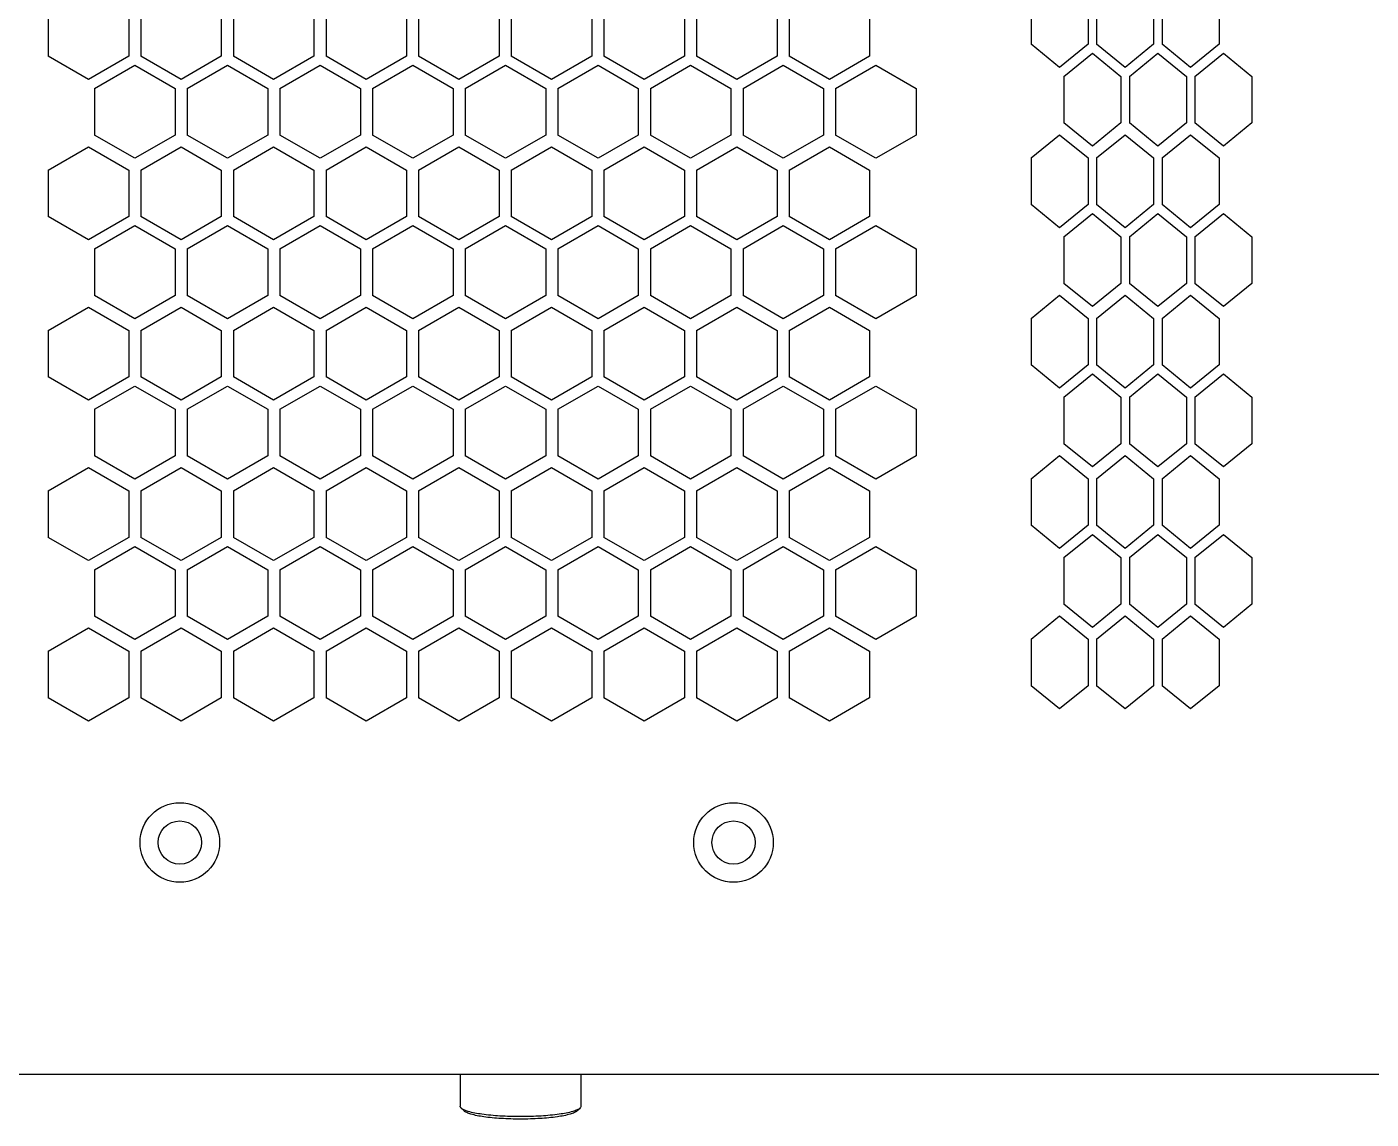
# Model space of a CAD drawing. Extents: x 61367 to 140945, y -1257 to 25588.
# Drawn here: x 70672.1 to 70805.6, y 15669.7 to 15778.1 of the extents above; entities that cross this region are included whole.
import ezdxf

# ---------------------------------------------------------------- set-up
doc = ezdxf.new("R2010")
doc.units = 0
doc.header["$MEASUREMENT"] = 0
doc.layers.get('0').update_dxf_attribs({"linetype": 'CONTINUOUS'})
doc.layers.add('4215-0412-2_0', color=7, linetype='CONTINUOUS')
doc.layers.add('SONGBUTUO-M4-8_0', color=7, linetype='CONTINUOUS')

# ---------------------------------------------------------------- blocks, each defined once
blk = doc.blocks.new('ERGRTHTHRT')
at = {"layer": '4215-0412-2_0', "color": 7, "linetype": 'Continuous'}
for p, q in [((-37747.4, -67912.56), (-37747.4, -67917.18)), ((-37741.74, -67912.56), (-37741.74, -67917.18)), ((-37740.89, -67912.56), (-37740.89, -67917.18)), ((-37735.23, -67912.56), (-37735.23, -67917.18)), ((-37734.39, -67912.56), (-37734.39, -67917.18)), ((-37728.73, -67912.56), (-37728.73, -67917.18)), ((-37845.03, -67913.76), (-37845.03, -67918.38)), ((-37837.03, -67913.76), (-37837.03, -67918.38)), ((-37835.83, -67913.76), (-37835.83, -67918.38)), ((-37827.83, -67913.76), (-37827.83, -67918.38)), ((-37826.63, -67913.76), (-37826.63, -67918.38)), ((-37818.63, -67913.76), (-37818.63, -67918.38)), ((-37817.43, -67913.76), (-37817.43, -67918.38)), ((-37809.43, -67913.76), (-37809.43, -67918.38)), ((-37808.23, -67913.76), (-37808.23, -67918.38)), ((-37800.23, -67913.76), (-37800.23, -67918.38)), ((-37799.03, -67913.76), (-37799.03, -67918.38)), ((-37791.03, -67913.76), (-37791.03, -67918.38)), ((-37789.83, -67913.76), (-37789.83, -67918.38)), ((-37781.83, -67913.76), (-37781.83, -67918.38)), ((-37780.63, -67913.76), (-37780.63, -67918.38)), ((-37772.63, -67913.76), (-37772.63, -67918.38)), ((-37771.43, -67913.76), (-37771.43, -67918.38)), ((-37763.43, -67913.76), (-37763.43, -67918.38)), ((-37744.57, -67919.49), (-37747.4, -67917.18)), ((-37741.74, -67917.18), (-37744.57, -67919.49)), ((-37744.13, -67920.39), (-37741.3, -67918.08)), ((-37741.3, -67918.08), (-37738.47, -67920.39)), ((-37738.06, -67919.49), (-37740.89, -67917.18)), ((-37735.23, -67917.18), (-37738.06, -67919.49)), ((-37737.62, -67920.39), (-37734.8, -67918.08)), ((-37734.8, -67918.08), (-37731.97, -67920.39)), ((-37731.56, -67919.49), (-37734.39, -67917.18)), ((-37728.73, -67917.18), (-37731.56, -67919.49)), ((-37731.12, -67920.39), (-37728.29, -67918.08)), ((-37728.29, -67918.08), (-37725.46, -67920.39)), ((-37841.03, -67920.69), (-37845.03, -67918.38)), ((-37837.03, -67918.38), (-37841.03, -67920.69)), ((-37840.41, -67921.59), (-37836.41, -67919.28)), ((-37836.41, -67919.28), (-37832.41, -67921.59)), ((-37831.83, -67920.69), (-37835.83, -67918.38)), ((-37827.83, -67918.38), (-37831.83, -67920.69)), ((-37831.21, -67921.59), (-37827.21, -67919.28)), ((-37827.21, -67919.28), (-37823.21, -67921.59)), ((-37822.63, -67920.69), (-37826.63, -67918.38)), ((-37818.63, -67918.38), (-37822.63, -67920.69)), ((-37822.01, -67921.59), (-37818.01, -67919.28)), ((-37818.01, -67919.28), (-37814.01, -67921.59)), ((-37813.43, -67920.69), (-37817.43, -67918.38)), ((-37809.43, -67918.38), (-37813.43, -67920.69)), ((-37812.81, -67921.59), (-37808.81, -67919.28)), ((-37808.81, -67919.28), (-37804.81, -67921.59)), ((-37804.23, -67920.69), (-37808.23, -67918.38)), ((-37800.23, -67918.38), (-37804.23, -67920.69)), ((-37803.61, -67921.59), (-37799.61, -67919.28)), ((-37799.61, -67919.28), (-37795.61, -67921.59)), ((-37795.03, -67920.69), (-37799.03, -67918.38)), ((-37791.03, -67918.38), (-37795.03, -67920.69)), ((-37794.41, -67921.59), (-37790.41, -67919.28)), ((-37790.41, -67919.28), (-37786.41, -67921.59)), ((-37785.83, -67920.69), (-37789.83, -67918.38)), ((-37781.83, -67918.38), (-37785.83, -67920.69)), ((-37785.21, -67921.59), (-37781.21, -67919.28)), ((-37781.21, -67919.28), (-37777.21, -67921.59)), ((-37776.63, -67920.69), (-37780.63, -67918.38)), ((-37772.63, -67918.38), (-37776.63, -67920.69)), ((-37776.01, -67921.59), (-37772.01, -67919.28)), ((-37772.01, -67919.28), (-37768.01, -67921.59)), ((-37767.43, -67920.69), (-37771.43, -67918.38)), ((-37763.43, -67918.38), (-37767.43, -67920.69)), ((-37766.81, -67921.59), (-37762.81, -67919.28)), ((-37762.81, -67919.28), (-37758.81, -67921.59)), ((-37744.13, -67920.39), (-37744.13, -67925.01)), ((-37738.47, -67920.39), (-37738.47, -67925.01)), ((-37737.62, -67920.39), (-37737.62, -67925.01)), ((-37731.97, -67920.39), (-37731.97, -67925.01)), ((-37731.12, -67920.39), (-37731.12, -67925.01)), ((-37725.46, -67920.39), (-37725.46, -67925.01)), ((-37840.41, -67921.59), (-37840.41, -67926.21)), ((-37832.41, -67921.59), (-37832.41, -67926.21)), ((-37831.21, -67921.59), (-37831.21, -67926.21)), ((-37823.21, -67921.59), (-37823.21, -67926.21)), ((-37822.01, -67921.59), (-37822.01, -67926.21)), ((-37814.01, -67921.59), (-37814.01, -67926.21)), ((-37812.81, -67921.59), (-37812.81, -67926.21)), ((-37804.81, -67921.59), (-37804.81, -67926.21)), ((-37803.61, -67921.59), (-37803.61, -67926.21)), ((-37795.61, -67921.59), (-37795.61, -67926.21)), ((-37794.41, -67921.59), (-37794.41, -67926.21)), ((-37786.41, -67921.59), (-37786.41, -67926.21)), ((-37785.21, -67921.59), (-37785.21, -67926.21)), ((-37777.21, -67921.59), (-37777.21, -67926.21)), ((-37776.01, -67921.59), (-37776.01, -67926.21)), ((-37768.01, -67921.59), (-37768.01, -67926.21)), ((-37766.81, -67921.59), (-37766.81, -67926.21)), ((-37758.81, -67921.59), (-37758.81, -67926.21)), ((-37741.3, -67927.32), (-37744.13, -67925.01)), ((-37738.47, -67925.01), (-37741.3, -67927.32)), ((-37734.8, -67927.32), (-37737.62, -67925.01)), ((-37731.97, -67925.01), (-37734.8, -67927.32)), ((-37728.29, -67927.32), (-37731.12, -67925.01)), ((-37725.46, -67925.01), (-37728.29, -67927.32)), ((-37845.03, -67929.69), (-37841.03, -67927.38)), ((-37841.03, -67927.38), (-37837.03, -67929.69)), ((-37836.41, -67928.52), (-37840.41, -67926.21)), ((-37832.41, -67926.21), (-37836.41, -67928.52)), ((-37835.83, -67929.69), (-37831.83, -67927.38)), ((-37831.83, -67927.38), (-37827.83, -67929.69)), ((-37827.21, -67928.52), (-37831.21, -67926.21)), ((-37823.21, -67926.21), (-37827.21, -67928.52)), ((-37826.63, -67929.69), (-37822.63, -67927.38)), ((-37822.63, -67927.38), (-37818.63, -67929.69)), ((-37818.01, -67928.52), (-37822.01, -67926.21)), ((-37814.01, -67926.21), (-37818.01, -67928.52)), ((-37817.43, -67929.69), (-37813.43, -67927.38)), ((-37813.43, -67927.38), (-37809.43, -67929.69)), ((-37808.81, -67928.52), (-37812.81, -67926.21)), ((-37804.81, -67926.21), (-37808.81, -67928.52)), ((-37808.23, -67929.69), (-37804.23, -67927.38)), ((-37804.23, -67927.38), (-37800.23, -67929.69)), ((-37799.61, -67928.52), (-37803.61, -67926.21)), ((-37795.61, -67926.21), (-37799.61, -67928.52)), ((-37799.03, -67929.69), (-37795.03, -67927.38)), ((-37795.03, -67927.38), (-37791.03, -67929.69)), ((-37790.41, -67928.52), (-37794.41, -67926.21)), ((-37786.41, -67926.21), (-37790.41, -67928.52)), ((-37789.83, -67929.69), (-37785.83, -67927.38)), ((-37785.83, -67927.38), (-37781.83, -67929.69)), ((-37781.21, -67928.52), (-37785.21, -67926.21)), ((-37777.21, -67926.21), (-37781.21, -67928.52)), ((-37780.63, -67929.69), (-37776.63, -67927.38)), ((-37776.63, -67927.38), (-37772.63, -67929.69)), ((-37772.01, -67928.52), (-37776.01, -67926.21)), ((-37768.01, -67926.21), (-37772.01, -67928.52)), ((-37771.43, -67929.69), (-37767.43, -67927.38)), ((-37767.43, -67927.38), (-37763.43, -67929.69)), ((-37762.81, -67928.52), (-37766.81, -67926.21)), ((-37758.81, -67926.21), (-37762.81, -67928.52)), ((-37747.4, -67928.49), (-37744.57, -67926.18)), ((-37744.57, -67926.18), (-37741.74, -67928.49)), ((-37740.89, -67928.49), (-37738.06, -67926.18)), ((-37738.06, -67926.18), (-37735.23, -67928.49)), ((-37734.39, -67928.49), (-37731.56, -67926.18)), ((-37731.56, -67926.18), (-37728.73, -67928.49)), ((-37747.4, -67928.49), (-37747.4, -67933.11)), ((-37741.74, -67928.49), (-37741.74, -67933.11)), ((-37740.89, -67928.49), (-37740.89, -67933.11)), ((-37735.23, -67928.49), (-37735.23, -67933.11)), ((-37734.39, -67928.49), (-37734.39, -67933.11)), ((-37728.73, -67928.49), (-37728.73, -67933.11)), ((-37845.03, -67929.69), (-37845.03, -67934.31)), ((-37837.03, -67929.69), (-37837.03, -67934.31)), ((-37835.83, -67929.69), (-37835.83, -67934.31)), ((-37827.83, -67929.69), (-37827.83, -67934.31)), ((-37826.63, -67929.69), (-37826.63, -67934.31)), ((-37818.63, -67929.69), (-37818.63, -67934.31)), ((-37817.43, -67929.69), (-37817.43, -67934.31)), ((-37809.43, -67929.69), (-37809.43, -67934.31)), ((-37808.23, -67929.69), (-37808.23, -67934.31)), ((-37800.23, -67929.69), (-37800.23, -67934.31)), ((-37799.03, -67929.69), (-37799.03, -67934.31)), ((-37791.03, -67929.69), (-37791.03, -67934.31)), ((-37789.83, -67929.69), (-37789.83, -67934.31)), ((-37781.83, -67929.69), (-37781.83, -67934.31)), ((-37780.63, -67929.69), (-37780.63, -67934.31)), ((-37772.63, -67929.69), (-37772.63, -67934.31)), ((-37771.43, -67929.69), (-37771.43, -67934.31)), ((-37763.43, -67929.69), (-37763.43, -67934.31)), ((-37744.57, -67935.42), (-37747.4, -67933.11)), ((-37741.74, -67933.11), (-37744.57, -67935.42)), ((-37744.13, -67936.32), (-37741.3, -67934.01)), ((-37741.3, -67934.01), (-37738.47, -67936.32)), ((-37738.06, -67935.42), (-37740.89, -67933.11)), ((-37735.23, -67933.11), (-37738.06, -67935.42)), ((-37737.62, -67936.32), (-37734.8, -67934.01)), ((-37734.8, -67934.01), (-37731.97, -67936.32)), ((-37731.56, -67935.42), (-37734.39, -67933.11)), ((-37728.73, -67933.11), (-37731.56, -67935.42)), ((-37731.12, -67936.32), (-37728.29, -67934.01)), ((-37728.29, -67934.01), (-37725.46, -67936.32)), ((-37841.03, -67936.62), (-37845.03, -67934.31)), ((-37837.03, -67934.31), (-37841.03, -67936.62)), ((-37840.41, -67937.52), (-37836.41, -67935.21)), ((-37836.41, -67935.21), (-37832.41, -67937.52)), ((-37831.83, -67936.62), (-37835.83, -67934.31)), ((-37827.83, -67934.31), (-37831.83, -67936.62)), ((-37831.21, -67937.52), (-37827.21, -67935.21)), ((-37827.21, -67935.21), (-37823.21, -67937.52)), ((-37822.63, -67936.62), (-37826.63, -67934.31)), ((-37818.63, -67934.31), (-37822.63, -67936.62)), ((-37822.01, -67937.52), (-37818.01, -67935.21)), ((-37818.01, -67935.21), (-37814.01, -67937.52)), ((-37813.43, -67936.62), (-37817.43, -67934.31)), ((-37809.43, -67934.31), (-37813.43, -67936.62)), ((-37812.81, -67937.52), (-37808.81, -67935.21)), ((-37808.81, -67935.21), (-37804.81, -67937.52)), ((-37804.23, -67936.62), (-37808.23, -67934.31)), ((-37800.23, -67934.31), (-37804.23, -67936.62)), ((-37803.61, -67937.52), (-37799.61, -67935.21)), ((-37799.61, -67935.21), (-37795.61, -67937.52)), ((-37795.03, -67936.62), (-37799.03, -67934.31)), ((-37791.03, -67934.31), (-37795.03, -67936.62)), ((-37794.41, -67937.52), (-37790.41, -67935.21)), ((-37790.41, -67935.21), (-37786.41, -67937.52)), ((-37785.83, -67936.62), (-37789.83, -67934.31)), ((-37781.83, -67934.31), (-37785.83, -67936.62)), ((-37785.21, -67937.52), (-37781.21, -67935.21)), ((-37781.21, -67935.21), (-37777.21, -67937.52)), ((-37776.63, -67936.62), (-37780.63, -67934.31)), ((-37772.63, -67934.31), (-37776.63, -67936.62)), ((-37776.01, -67937.52), (-37772.01, -67935.21)), ((-37772.01, -67935.21), (-37768.01, -67937.52)), ((-37767.43, -67936.62), (-37771.43, -67934.31)), ((-37763.43, -67934.31), (-37767.43, -67936.62)), ((-37766.81, -67937.52), (-37762.81, -67935.21)), ((-37762.81, -67935.21), (-37758.81, -67937.52)), ((-37744.13, -67936.32), (-37744.13, -67940.94)), ((-37738.47, -67936.32), (-37738.47, -67940.94)), ((-37737.62, -67936.32), (-37737.62, -67940.94)), ((-37731.97, -67936.32), (-37731.97, -67940.94)), ((-37731.12, -67936.32), (-37731.12, -67940.94)), ((-37725.46, -67936.32), (-37725.46, -67940.94)), ((-37840.41, -67937.52), (-37840.41, -67942.14)), ((-37832.41, -67937.52), (-37832.41, -67942.14)), ((-37831.21, -67937.52), (-37831.21, -67942.14)), ((-37823.21, -67937.52), (-37823.21, -67942.14)), ((-37822.01, -67937.52), (-37822.01, -67942.14)), ((-37814.01, -67937.52), (-37814.01, -67942.14)), ((-37812.81, -67937.52), (-37812.81, -67942.14)), ((-37804.81, -67937.52), (-37804.81, -67942.14)), ((-37803.61, -67937.52), (-37803.61, -67942.14)), ((-37795.61, -67937.52), (-37795.61, -67942.14)), ((-37794.41, -67937.52), (-37794.41, -67942.14)), ((-37786.41, -67937.52), (-37786.41, -67942.14)), ((-37785.21, -67937.52), (-37785.21, -67942.14)), ((-37777.21, -67937.52), (-37777.21, -67942.14)), ((-37776.01, -67937.52), (-37776.01, -67942.14)), ((-37768.01, -67937.52), (-37768.01, -67942.14)), ((-37766.81, -67937.52), (-37766.81, -67942.14)), ((-37758.81, -67937.52), (-37758.81, -67942.14)), ((-37836.41, -67944.45), (-37840.41, -67942.14)), ((-37832.41, -67942.14), (-37836.41, -67944.45)), ((-37827.21, -67944.45), (-37831.21, -67942.14)), ((-37823.21, -67942.14), (-37827.21, -67944.45)), ((-37818.01, -67944.45), (-37822.01, -67942.14)), ((-37814.01, -67942.14), (-37818.01, -67944.45)), ((-37808.81, -67944.45), (-37812.81, -67942.14)), ((-37804.81, -67942.14), (-37808.81, -67944.45)), ((-37799.61, -67944.45), (-37803.61, -67942.14)), ((-37795.61, -67942.14), (-37799.61, -67944.45)), ((-37790.41, -67944.45), (-37794.41, -67942.14)), ((-37786.41, -67942.14), (-37790.41, -67944.45)), ((-37781.21, -67944.45), (-37785.21, -67942.14)), ((-37777.21, -67942.14), (-37781.21, -67944.45)), ((-37772.01, -67944.45), (-37776.01, -67942.14)), ((-37768.01, -67942.14), (-37772.01, -67944.45)), ((-37762.81, -67944.45), (-37766.81, -67942.14)), ((-37758.81, -67942.14), (-37762.81, -67944.45)), ((-37747.4, -67944.42), (-37744.57, -67942.11)), ((-37744.57, -67942.11), (-37741.74, -67944.42)), ((-37741.3, -67943.25), (-37744.13, -67940.94)), ((-37738.47, -67940.94), (-37741.3, -67943.25)), ((-37740.89, -67944.42), (-37738.06, -67942.11)), ((-37738.06, -67942.11), (-37735.23, -67944.42)), ((-37734.8, -67943.25), (-37737.62, -67940.94)), ((-37731.97, -67940.94), (-37734.8, -67943.25)), ((-37734.39, -67944.42), (-37731.56, -67942.11)), ((-37731.56, -67942.11), (-37728.73, -67944.42)), ((-37728.29, -67943.25), (-37731.12, -67940.94)), ((-37725.46, -67940.94), (-37728.29, -67943.25)), ((-37845.03, -67945.62), (-37841.03, -67943.31)), ((-37841.03, -67943.31), (-37837.03, -67945.62)), ((-37835.83, -67945.62), (-37831.83, -67943.31)), ((-37831.83, -67943.31), (-37827.83, -67945.62)), ((-37826.63, -67945.62), (-37822.63, -67943.31)), ((-37822.63, -67943.31), (-37818.63, -67945.62)), ((-37817.43, -67945.62), (-37813.43, -67943.31)), ((-37813.43, -67943.31), (-37809.43, -67945.62)), ((-37808.23, -67945.62), (-37804.23, -67943.31)), ((-37804.23, -67943.31), (-37800.23, -67945.62)), ((-37799.03, -67945.62), (-37795.03, -67943.31)), ((-37795.03, -67943.31), (-37791.03, -67945.62)), ((-37789.83, -67945.62), (-37785.83, -67943.31)), ((-37785.83, -67943.31), (-37781.83, -67945.62)), ((-37780.63, -67945.62), (-37776.63, -67943.31)), ((-37776.63, -67943.31), (-37772.63, -67945.62)), ((-37771.43, -67945.62), (-37767.43, -67943.31)), ((-37767.43, -67943.31), (-37763.43, -67945.62)), ((-37747.4, -67944.42), (-37747.4, -67949.04)), ((-37741.74, -67944.42), (-37741.74, -67949.04)), ((-37740.89, -67944.42), (-37740.89, -67949.04)), ((-37735.23, -67944.42), (-37735.23, -67949.04)), ((-37734.39, -67944.42), (-37734.39, -67949.04)), ((-37728.73, -67944.42), (-37728.73, -67949.04)), ((-37845.03, -67945.62), (-37845.03, -67950.24)), ((-37837.03, -67945.62), (-37837.03, -67950.24)), ((-37835.83, -67945.62), (-37835.83, -67950.24)), ((-37827.83, -67945.62), (-37827.83, -67950.24)), ((-37826.63, -67945.62), (-37826.63, -67950.24)), ((-37818.63, -67945.62), (-37818.63, -67950.24)), ((-37817.43, -67945.62), (-37817.43, -67950.24)), ((-37809.43, -67945.62), (-37809.43, -67950.24)), ((-37808.23, -67945.62), (-37808.23, -67950.24)), ((-37800.23, -67945.62), (-37800.23, -67950.24)), ((-37799.03, -67945.62), (-37799.03, -67950.24)), ((-37791.03, -67945.62), (-37791.03, -67950.24)), ((-37789.83, -67945.62), (-37789.83, -67950.24)), ((-37781.83, -67945.62), (-37781.83, -67950.24)), ((-37780.63, -67945.62), (-37780.63, -67950.24)), ((-37772.63, -67945.62), (-37772.63, -67950.24)), ((-37771.43, -67945.62), (-37771.43, -67950.24)), ((-37763.43, -67945.62), (-37763.43, -67950.24)), ((-37744.57, -67951.35), (-37747.4, -67949.04)), ((-37741.74, -67949.04), (-37744.57, -67951.35)), ((-37744.13, -67952.25), (-37741.3, -67949.94)), ((-37741.3, -67949.94), (-37738.47, -67952.25)), ((-37738.06, -67951.35), (-37740.89, -67949.04)), ((-37735.23, -67949.04), (-37738.06, -67951.35)), ((-37737.62, -67952.25), (-37734.8, -67949.94)), ((-37734.8, -67949.94), (-37731.97, -67952.25)), ((-37731.56, -67951.35), (-37734.39, -67949.04)), ((-37728.73, -67949.04), (-37731.56, -67951.35)), ((-37731.12, -67952.25), (-37728.29, -67949.94)), ((-37728.29, -67949.94), (-37725.46, -67952.25)), ((-37841.03, -67952.55), (-37845.03, -67950.24)), ((-37837.03, -67950.24), (-37841.03, -67952.55)), ((-37840.41, -67953.45), (-37836.41, -67951.14)), ((-37836.41, -67951.14), (-37832.41, -67953.45)), ((-37831.83, -67952.55), (-37835.83, -67950.24)), ((-37827.83, -67950.24), (-37831.83, -67952.55)), ((-37831.21, -67953.45), (-37827.21, -67951.14)), ((-37827.21, -67951.14), (-37823.21, -67953.45)), ((-37822.63, -67952.55), (-37826.63, -67950.24)), ((-37818.63, -67950.24), (-37822.63, -67952.55)), ((-37822.01, -67953.45), (-37818.01, -67951.14)), ((-37818.01, -67951.14), (-37814.01, -67953.45)), ((-37813.43, -67952.55), (-37817.43, -67950.24)), ((-37809.43, -67950.24), (-37813.43, -67952.55)), ((-37812.81, -67953.45), (-37808.81, -67951.14)), ((-37808.81, -67951.14), (-37804.81, -67953.45)), ((-37804.23, -67952.55), (-37808.23, -67950.24)), ((-37800.23, -67950.24), (-37804.23, -67952.55)), ((-37803.61, -67953.45), (-37799.61, -67951.14)), ((-37799.61, -67951.14), (-37795.61, -67953.45)), ((-37795.03, -67952.55), (-37799.03, -67950.24)), ((-37791.03, -67950.24), (-37795.03, -67952.55)), ((-37794.41, -67953.45), (-37790.41, -67951.14)), ((-37790.41, -67951.14), (-37786.41, -67953.45)), ((-37785.83, -67952.55), (-37789.83, -67950.24)), ((-37781.83, -67950.24), (-37785.83, -67952.55)), ((-37785.21, -67953.45), (-37781.21, -67951.14)), ((-37781.21, -67951.14), (-37777.21, -67953.45)), ((-37776.63, -67952.55), (-37780.63, -67950.24)), ((-37772.63, -67950.24), (-37776.63, -67952.55)), ((-37776.01, -67953.45), (-37772.01, -67951.14)), ((-37772.01, -67951.14), (-37768.01, -67953.45)), ((-37767.43, -67952.55), (-37771.43, -67950.24)), ((-37763.43, -67950.24), (-37767.43, -67952.55)), ((-37766.81, -67953.45), (-37762.81, -67951.14)), ((-37762.81, -67951.14), (-37758.81, -67953.45)), ((-37744.13, -67952.25), (-37744.13, -67956.87)), ((-37738.47, -67952.25), (-37738.47, -67956.87)), ((-37737.62, -67952.25), (-37737.62, -67956.87)), ((-37731.97, -67952.25), (-37731.97, -67956.87)), ((-37731.12, -67952.25), (-37731.12, -67956.87)), ((-37725.46, -67952.25), (-37725.46, -67956.87)), ((-37840.41, -67953.45), (-37840.41, -67958.07)), ((-37832.41, -67953.45), (-37832.41, -67958.07)), ((-37831.21, -67953.45), (-37831.21, -67958.07)), ((-37823.21, -67953.45), (-37823.21, -67958.07)), ((-37822.01, -67953.45), (-37822.01, -67958.07)), ((-37814.01, -67953.45), (-37814.01, -67958.07)), ((-37812.81, -67953.45), (-37812.81, -67958.07)), ((-37804.81, -67953.45), (-37804.81, -67958.07)), ((-37803.61, -67953.45), (-37803.61, -67958.07)), ((-37795.61, -67953.45), (-37795.61, -67958.07)), ((-37794.41, -67953.45), (-37794.41, -67958.07)), ((-37786.41, -67953.45), (-37786.41, -67958.07)), ((-37785.21, -67953.45), (-37785.21, -67958.07)), ((-37777.21, -67953.45), (-37777.21, -67958.07)), ((-37776.01, -67953.45), (-37776.01, -67958.07)), ((-37768.01, -67953.45), (-37768.01, -67958.07)), ((-37766.81, -67953.45), (-37766.81, -67958.07)), ((-37758.81, -67953.45), (-37758.81, -67958.07)), ((-37836.41, -67960.38), (-37840.41, -67958.07)), ((-37832.41, -67958.07), (-37836.41, -67960.38)), ((-37827.21, -67960.38), (-37831.21, -67958.07)), ((-37823.21, -67958.07), (-37827.21, -67960.38)), ((-37818.01, -67960.38), (-37822.01, -67958.07)), ((-37814.01, -67958.07), (-37818.01, -67960.38)), ((-37808.81, -67960.38), (-37812.81, -67958.07)), ((-37804.81, -67958.07), (-37808.81, -67960.38)), ((-37799.61, -67960.38), (-37803.61, -67958.07)), ((-37795.61, -67958.07), (-37799.61, -67960.38)), ((-37790.41, -67960.38), (-37794.41, -67958.07)), ((-37786.41, -67958.07), (-37790.41, -67960.38)), ((-37781.21, -67960.38), (-37785.21, -67958.07)), ((-37777.21, -67958.07), (-37781.21, -67960.38)), ((-37772.01, -67960.38), (-37776.01, -67958.07)), ((-37768.01, -67958.07), (-37772.01, -67960.38)), ((-37762.81, -67960.38), (-37766.81, -67958.07)), ((-37758.81, -67958.07), (-37762.81, -67960.38)), ((-37747.4, -67960.35), (-37744.57, -67958.04)), ((-37744.57, -67958.04), (-37741.74, -67960.35)), ((-37741.3, -67959.18), (-37744.13, -67956.87)), ((-37738.47, -67956.87), (-37741.3, -67959.18)), ((-37740.89, -67960.35), (-37738.06, -67958.04)), ((-37738.06, -67958.04), (-37735.23, -67960.35)), ((-37734.8, -67959.18), (-37737.62, -67956.87)), ((-37731.97, -67956.87), (-37734.8, -67959.18)), ((-37734.39, -67960.35), (-37731.56, -67958.04)), ((-37731.56, -67958.04), (-37728.73, -67960.35)), ((-37728.29, -67959.18), (-37731.12, -67956.87)), ((-37725.46, -67956.87), (-37728.29, -67959.18)), ((-37845.03, -67961.55), (-37841.03, -67959.24)), ((-37841.03, -67959.24), (-37837.03, -67961.55)), ((-37835.83, -67961.55), (-37831.83, -67959.24)), ((-37831.83, -67959.24), (-37827.83, -67961.55)), ((-37826.63, -67961.55), (-37822.63, -67959.24)), ((-37822.63, -67959.24), (-37818.63, -67961.55)), ((-37817.43, -67961.55), (-37813.43, -67959.24)), ((-37813.43, -67959.24), (-37809.43, -67961.55)), ((-37808.23, -67961.55), (-37804.23, -67959.24)), ((-37804.23, -67959.24), (-37800.23, -67961.55)), ((-37799.03, -67961.55), (-37795.03, -67959.24)), ((-37795.03, -67959.24), (-37791.03, -67961.55)), ((-37789.83, -67961.55), (-37785.83, -67959.24)), ((-37785.83, -67959.24), (-37781.83, -67961.55)), ((-37780.63, -67961.55), (-37776.63, -67959.24)), ((-37776.63, -67959.24), (-37772.63, -67961.55)), ((-37771.43, -67961.55), (-37767.43, -67959.24)), ((-37767.43, -67959.24), (-37763.43, -67961.55)), ((-37747.4, -67960.35), (-37747.4, -67964.97)), ((-37741.74, -67960.35), (-37741.74, -67964.97)), ((-37740.89, -67960.35), (-37740.89, -67964.97)), ((-37735.23, -67960.35), (-37735.23, -67964.97)), ((-37734.39, -67960.35), (-37734.39, -67964.97)), ((-37728.73, -67960.35), (-37728.73, -67964.97)), ((-37845.03, -67961.55), (-37845.03, -67966.17)), ((-37837.03, -67961.55), (-37837.03, -67966.17)), ((-37835.83, -67961.55), (-37835.83, -67966.17)), ((-37827.83, -67961.55), (-37827.83, -67966.17)), ((-37826.63, -67961.55), (-37826.63, -67966.17)), ((-37818.63, -67961.55), (-37818.63, -67966.17)), ((-37817.43, -67961.55), (-37817.43, -67966.17)), ((-37809.43, -67961.55), (-37809.43, -67966.17)), ((-37808.23, -67961.55), (-37808.23, -67966.17)), ((-37800.23, -67961.55), (-37800.23, -67966.17)), ((-37799.03, -67961.55), (-37799.03, -67966.17)), ((-37791.03, -67961.55), (-37791.03, -67966.17)), ((-37789.83, -67961.55), (-37789.83, -67966.17)), ((-37781.83, -67961.55), (-37781.83, -67966.17)), ((-37780.63, -67961.55), (-37780.63, -67966.17)), ((-37772.63, -67961.55), (-37772.63, -67966.17)), ((-37771.43, -67961.55), (-37771.43, -67966.17)), ((-37763.43, -67961.55), (-37763.43, -67966.17)), ((-37841.03, -67968.48), (-37845.03, -67966.17)), ((-37837.03, -67966.17), (-37841.03, -67968.48)), ((-37831.83, -67968.48), (-37835.83, -67966.17)), ((-37827.83, -67966.17), (-37831.83, -67968.48)), ((-37822.63, -67968.48), (-37826.63, -67966.17)), ((-37818.63, -67966.17), (-37822.63, -67968.48)), ((-37813.43, -67968.48), (-37817.43, -67966.17)), ((-37809.43, -67966.17), (-37813.43, -67968.48)), ((-37804.23, -67968.48), (-37808.23, -67966.17)), ((-37800.23, -67966.17), (-37804.23, -67968.48)), ((-37795.03, -67968.48), (-37799.03, -67966.17)), ((-37791.03, -67966.17), (-37795.03, -67968.48)), ((-37785.83, -67968.48), (-37789.83, -67966.17)), ((-37781.83, -67966.17), (-37785.83, -67968.48)), ((-37776.63, -67968.48), (-37780.63, -67966.17)), ((-37772.63, -67966.17), (-37776.63, -67968.48)), ((-37767.43, -67968.48), (-37771.43, -67966.17)), ((-37763.43, -67966.17), (-37767.43, -67968.48)), ((-37744.57, -67967.28), (-37747.4, -67964.97)), ((-37741.74, -67964.97), (-37744.57, -67967.28)), ((-37744.13, -67968.18), (-37741.3, -67965.87)), ((-37741.3, -67965.87), (-37738.47, -67968.18)), ((-37738.06, -67967.28), (-37740.89, -67964.97)), ((-37735.23, -67964.97), (-37738.06, -67967.28)), ((-37737.62, -67968.18), (-37734.8, -67965.87)), ((-37734.8, -67965.87), (-37731.97, -67968.18)), ((-37731.56, -67967.28), (-37734.39, -67964.97)), ((-37728.73, -67964.97), (-37731.56, -67967.28)), ((-37731.12, -67968.18), (-37728.29, -67965.87)), ((-37728.29, -67965.87), (-37725.46, -67968.18)), ((-37840.41, -67969.38), (-37836.41, -67967.07)), ((-37836.41, -67967.07), (-37832.41, -67969.38)), ((-37831.21, -67969.38), (-37827.21, -67967.07)), ((-37827.21, -67967.07), (-37823.21, -67969.38)), ((-37822.01, -67969.38), (-37818.01, -67967.07)), ((-37818.01, -67967.07), (-37814.01, -67969.38)), ((-37812.81, -67969.38), (-37808.81, -67967.07)), ((-37808.81, -67967.07), (-37804.81, -67969.38)), ((-37803.61, -67969.38), (-37799.61, -67967.07)), ((-37799.61, -67967.07), (-37795.61, -67969.38)), ((-37794.41, -67969.38), (-37790.41, -67967.07)), ((-37790.41, -67967.07), (-37786.41, -67969.38)), ((-37785.21, -67969.38), (-37781.21, -67967.07)), ((-37781.21, -67967.07), (-37777.21, -67969.38)), ((-37776.01, -67969.38), (-37772.01, -67967.07)), ((-37772.01, -67967.07), (-37768.01, -67969.38)), ((-37766.81, -67969.38), (-37762.81, -67967.07)), ((-37762.81, -67967.07), (-37758.81, -67969.38)), ((-37744.13, -67968.18), (-37744.13, -67972.8)), ((-37738.47, -67968.18), (-37738.47, -67972.8)), ((-37737.62, -67968.18), (-37737.62, -67972.8)), ((-37731.97, -67968.18), (-37731.97, -67972.8)), ((-37731.12, -67968.18), (-37731.12, -67972.8)), ((-37725.46, -67968.18), (-37725.46, -67972.8)), ((-37840.41, -67969.38), (-37840.41, -67974)), ((-37832.41, -67969.38), (-37832.41, -67974)), ((-37831.21, -67969.38), (-37831.21, -67974)), ((-37823.21, -67969.38), (-37823.21, -67974)), ((-37822.01, -67969.38), (-37822.01, -67974)), ((-37814.01, -67969.38), (-37814.01, -67974)), ((-37812.81, -67969.38), (-37812.81, -67974)), ((-37804.81, -67969.38), (-37804.81, -67974)), ((-37803.61, -67969.38), (-37803.61, -67974)), ((-37795.61, -67969.38), (-37795.61, -67974)), ((-37794.41, -67969.38), (-37794.41, -67974)), ((-37786.41, -67969.38), (-37786.41, -67974)), ((-37785.21, -67969.38), (-37785.21, -67974)), ((-37777.21, -67969.38), (-37777.21, -67974)), ((-37776.01, -67969.38), (-37776.01, -67974)), ((-37768.01, -67969.38), (-37768.01, -67974)), ((-37766.81, -67969.38), (-37766.81, -67974)), ((-37758.81, -67969.38), (-37758.81, -67974)), ((-37741.3, -67975.11), (-37744.13, -67972.8)), ((-37738.47, -67972.8), (-37741.3, -67975.11)), ((-37734.8, -67975.11), (-37737.62, -67972.8)), ((-37731.97, -67972.8), (-37734.8, -67975.11)), ((-37728.29, -67975.11), (-37731.12, -67972.8)), ((-37725.46, -67972.8), (-37728.29, -67975.11)), ((-37836.41, -67976.31), (-37840.41, -67974)), ((-37832.41, -67974), (-37836.41, -67976.31)), ((-37827.21, -67976.31), (-37831.21, -67974)), ((-37823.21, -67974), (-37827.21, -67976.31)), ((-37818.01, -67976.31), (-37822.01, -67974)), ((-37814.01, -67974), (-37818.01, -67976.31)), ((-37808.81, -67976.31), (-37812.81, -67974)), ((-37804.81, -67974), (-37808.81, -67976.31)), ((-37799.61, -67976.31), (-37803.61, -67974)), ((-37795.61, -67974), (-37799.61, -67976.31)), ((-37790.41, -67976.31), (-37794.41, -67974)), ((-37786.41, -67974), (-37790.41, -67976.31)), ((-37781.21, -67976.31), (-37785.21, -67974)), ((-37777.21, -67974), (-37781.21, -67976.31)), ((-37772.01, -67976.31), (-37776.01, -67974)), ((-37768.01, -67974), (-37772.01, -67976.31)), ((-37762.81, -67976.31), (-37766.81, -67974)), ((-37758.81, -67974), (-37762.81, -67976.31)), ((-37747.4, -67976.28), (-37744.57, -67973.97)), ((-37744.57, -67973.97), (-37741.74, -67976.28)), ((-37740.89, -67976.28), (-37738.06, -67973.97)), ((-37738.06, -67973.97), (-37735.23, -67976.28)), ((-37734.39, -67976.28), (-37731.56, -67973.97)), ((-37731.56, -67973.97), (-37728.73, -67976.28)), ((-37845.03, -67977.48), (-37841.03, -67975.17)), ((-37841.03, -67975.17), (-37837.03, -67977.48)), ((-37835.83, -67977.48), (-37831.83, -67975.17)), ((-37831.83, -67975.17), (-37827.83, -67977.48)), ((-37826.63, -67977.48), (-37822.63, -67975.17)), ((-37822.63, -67975.17), (-37818.63, -67977.48)), ((-37817.43, -67977.48), (-37813.43, -67975.17)), ((-37813.43, -67975.17), (-37809.43, -67977.48)), ((-37808.23, -67977.48), (-37804.23, -67975.17)), ((-37804.23, -67975.17), (-37800.23, -67977.48)), ((-37799.03, -67977.48), (-37795.03, -67975.17)), ((-37795.03, -67975.17), (-37791.03, -67977.48)), ((-37789.83, -67977.48), (-37785.83, -67975.17)), ((-37785.83, -67975.17), (-37781.83, -67977.48)), ((-37780.63, -67977.48), (-37776.63, -67975.17)), ((-37776.63, -67975.17), (-37772.63, -67977.48)), ((-37771.43, -67977.48), (-37767.43, -67975.17)), ((-37767.43, -67975.17), (-37763.43, -67977.48)), ((-37747.4, -67976.28), (-37747.4, -67980.9)), ((-37741.74, -67976.28), (-37741.74, -67980.9)), ((-37740.89, -67976.28), (-37740.89, -67980.9)), ((-37735.23, -67976.28), (-37735.23, -67980.9)), ((-37734.39, -67976.28), (-37734.39, -67980.9)), ((-37728.73, -67976.28), (-37728.73, -67980.9)), ((-37845.03, -67977.48), (-37845.03, -67982.1)), ((-37837.03, -67977.48), (-37837.03, -67982.1)), ((-37835.83, -67977.48), (-37835.83, -67982.1)), ((-37827.83, -67977.48), (-37827.83, -67982.1)), ((-37826.63, -67977.48), (-37826.63, -67982.1)), ((-37818.63, -67977.48), (-37818.63, -67982.1)), ((-37817.43, -67977.48), (-37817.43, -67982.1)), ((-37809.43, -67977.48), (-37809.43, -67982.1)), ((-37808.23, -67977.48), (-37808.23, -67982.1)), ((-37800.23, -67977.48), (-37800.23, -67982.1)), ((-37799.03, -67977.48), (-37799.03, -67982.1)), ((-37791.03, -67977.48), (-37791.03, -67982.1)), ((-37789.83, -67977.48), (-37789.83, -67982.1)), ((-37781.83, -67977.48), (-37781.83, -67982.1)), ((-37780.63, -67977.48), (-37780.63, -67982.1)), ((-37772.63, -67977.48), (-37772.63, -67982.1)), ((-37771.43, -67977.48), (-37771.43, -67982.1)), ((-37763.43, -67977.48), (-37763.43, -67982.1)), ((-37744.57, -67983.21), (-37747.4, -67980.9)), ((-37741.74, -67980.9), (-37744.57, -67983.21)), ((-37738.06, -67983.21), (-37740.89, -67980.9)), ((-37735.23, -67980.9), (-37738.06, -67983.21)), ((-37731.56, -67983.21), (-37734.39, -67980.9)), ((-37728.73, -67980.9), (-37731.56, -67983.21)), ((-37841.03, -67984.41), (-37845.03, -67982.1)), ((-37837.03, -67982.1), (-37841.03, -67984.41)), ((-37831.83, -67984.41), (-37835.83, -67982.1)), ((-37827.83, -67982.1), (-37831.83, -67984.41)), ((-37822.63, -67984.41), (-37826.63, -67982.1)), ((-37818.63, -67982.1), (-37822.63, -67984.41)), ((-37813.43, -67984.41), (-37817.43, -67982.1)), ((-37809.43, -67982.1), (-37813.43, -67984.41)), ((-37804.23, -67984.41), (-37808.23, -67982.1)), ((-37800.23, -67982.1), (-37804.23, -67984.41)), ((-37795.03, -67984.41), (-37799.03, -67982.1)), ((-37791.03, -67982.1), (-37795.03, -67984.41)), ((-37785.83, -67984.41), (-37789.83, -67982.1)), ((-37781.83, -67982.1), (-37785.83, -67984.41)), ((-37776.63, -67984.41), (-37780.63, -67982.1)), ((-37772.63, -67982.1), (-37776.63, -67984.41)), ((-37767.43, -67984.41), (-37771.43, -67982.1)), ((-37763.43, -67982.1), (-37767.43, -67984.41)), ((-37884.05, -68019.48), (-37194.15, -68019.48))]:
    blk.add_line(p, q, dxfattribs=at)
for centre, radius in [((-37831.95, -67996.48), 3.95), ((-37776.95, -67996.48), 3.95), ((-37831.95, -67996.48), 2.15), ((-37776.95, -67996.48), 2.15)]:
    blk.add_circle(centre, radius, dxfattribs=at)
at = {"layer": 'SONGBUTUO-M4-8_0', "color": 7, "linetype": 'Continuous'}
for p, q in [((-37804.11, -68019.48), (-37804.11, -68022.66)), ((-37792.11, -68019.48), (-37792.11, -68022.66)), ((-37803.72, -68023.13), (-37804.01, -68022.85)), ((-37792.5, -68023.13), (-37792.2, -68022.85))]:
    blk.add_line(p, q, dxfattribs=at)
for points, knots in [([(-37804.01, -68022.85), (-37804.03, -68022.83), (-37804.07, -68022.78), (-37804.11, -68022.71), (-37804.11, -68022.66)], [0, 0, 0, 0, 0.293305, 1, 1, 1, 1]), ([(-37792.2, -68022.85), (-37792.28, -68022.92), (-37792.52, -68023.05), (-37793.2, -68023.29), (-37794.4, -68023.5), (-37796.14, -68023.67), (-37798.11, -68023.72), (-37800.08, -68023.67), (-37801.81, -68023.5), (-37803.02, -68023.29), (-37803.7, -68023.05), (-37803.94, -68022.92), (-37804.01, -68022.85)], [0, 0, 0, 0, 0.026891, 0.066115, 0.179624, 0.329933, 0.5, 0.670067, 0.820376, 0.933885, 0.973109, 1, 1, 1, 1]), ([(-37792.5, -68023.13), (-37792.57, -68023.2), (-37792.8, -68023.33), (-37793.44, -68023.55), (-37794.59, -68023.76), (-37796.23, -68023.91), (-37798.11, -68023.97), (-37799.98, -68023.91), (-37801.63, -68023.76), (-37802.77, -68023.55), (-37803.42, -68023.33), (-37803.64, -68023.2), (-37803.72, -68023.13)], [0, 0, 0, 0, 0.026894, 0.06612, 0.17963, 0.329937, 0.5, 0.670063, 0.82037, 0.93388, 0.973106, 1, 1, 1, 1]), ([(-37792.11, -68022.66), (-37792.11, -68022.71), (-37792.14, -68022.78), (-37792.19, -68022.83), (-37792.2, -68022.85)], [0, 0, 0, 0, 0.706695, 1, 1, 1, 1])]:
    blk.add_open_spline(points, degree=3, knots=knots, dxfattribs=at)

msp = doc.modelspace()

# ---------------------------------------------------------------- block references
at = {"lineweight": -3}
msp.add_blockref('ERGRTHTHRT', (108519.232, 83693.606), dxfattribs=at)

doc.saveas('drawing.dxf')
